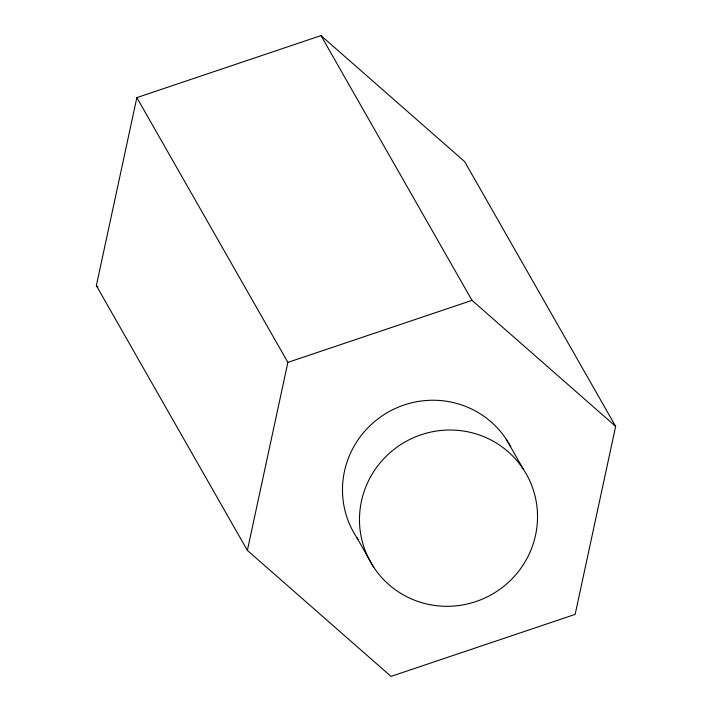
<?xml version="1.0" encoding="UTF-8"?>
<svg xmlns="http://www.w3.org/2000/svg" width="712" height="712" viewBox="0 0 712 712"><rect width="100%" height="100%" fill="white"/><g stroke="black" fill="none" stroke-linecap="round" stroke-linejoin="round"><path stroke-width="1.07" d="M96.351 285.637L136.855 97.615L320.987 35.6L464.633 161.597L615.649 426.363L575.145 614.385L391.013 676.4L247.367 550.403L96.351 285.637L98.016 287.096M247.367 550.403L287.87 362.39L136.855 97.615M287.87 362.39L472.012 300.366L615.649 426.363M320.987 35.6L472.012 300.366M506.241 439.242L523.231 469.03M356.783 537.524L373.773 567.313M358.002 539.322A89.445 87.71 -29.7 0 1 385.957 413.423A89.445 87.71 -29.7 0 1 510.682 446.762M429.87 604.657A89.445 87.71 -29.7 0 0 533.208 489.642A89.445 87.71 -29.7 0 0 382.424 460.21A89.445 87.71 -29.7 0 0 429.87 604.657"/></g></svg>
